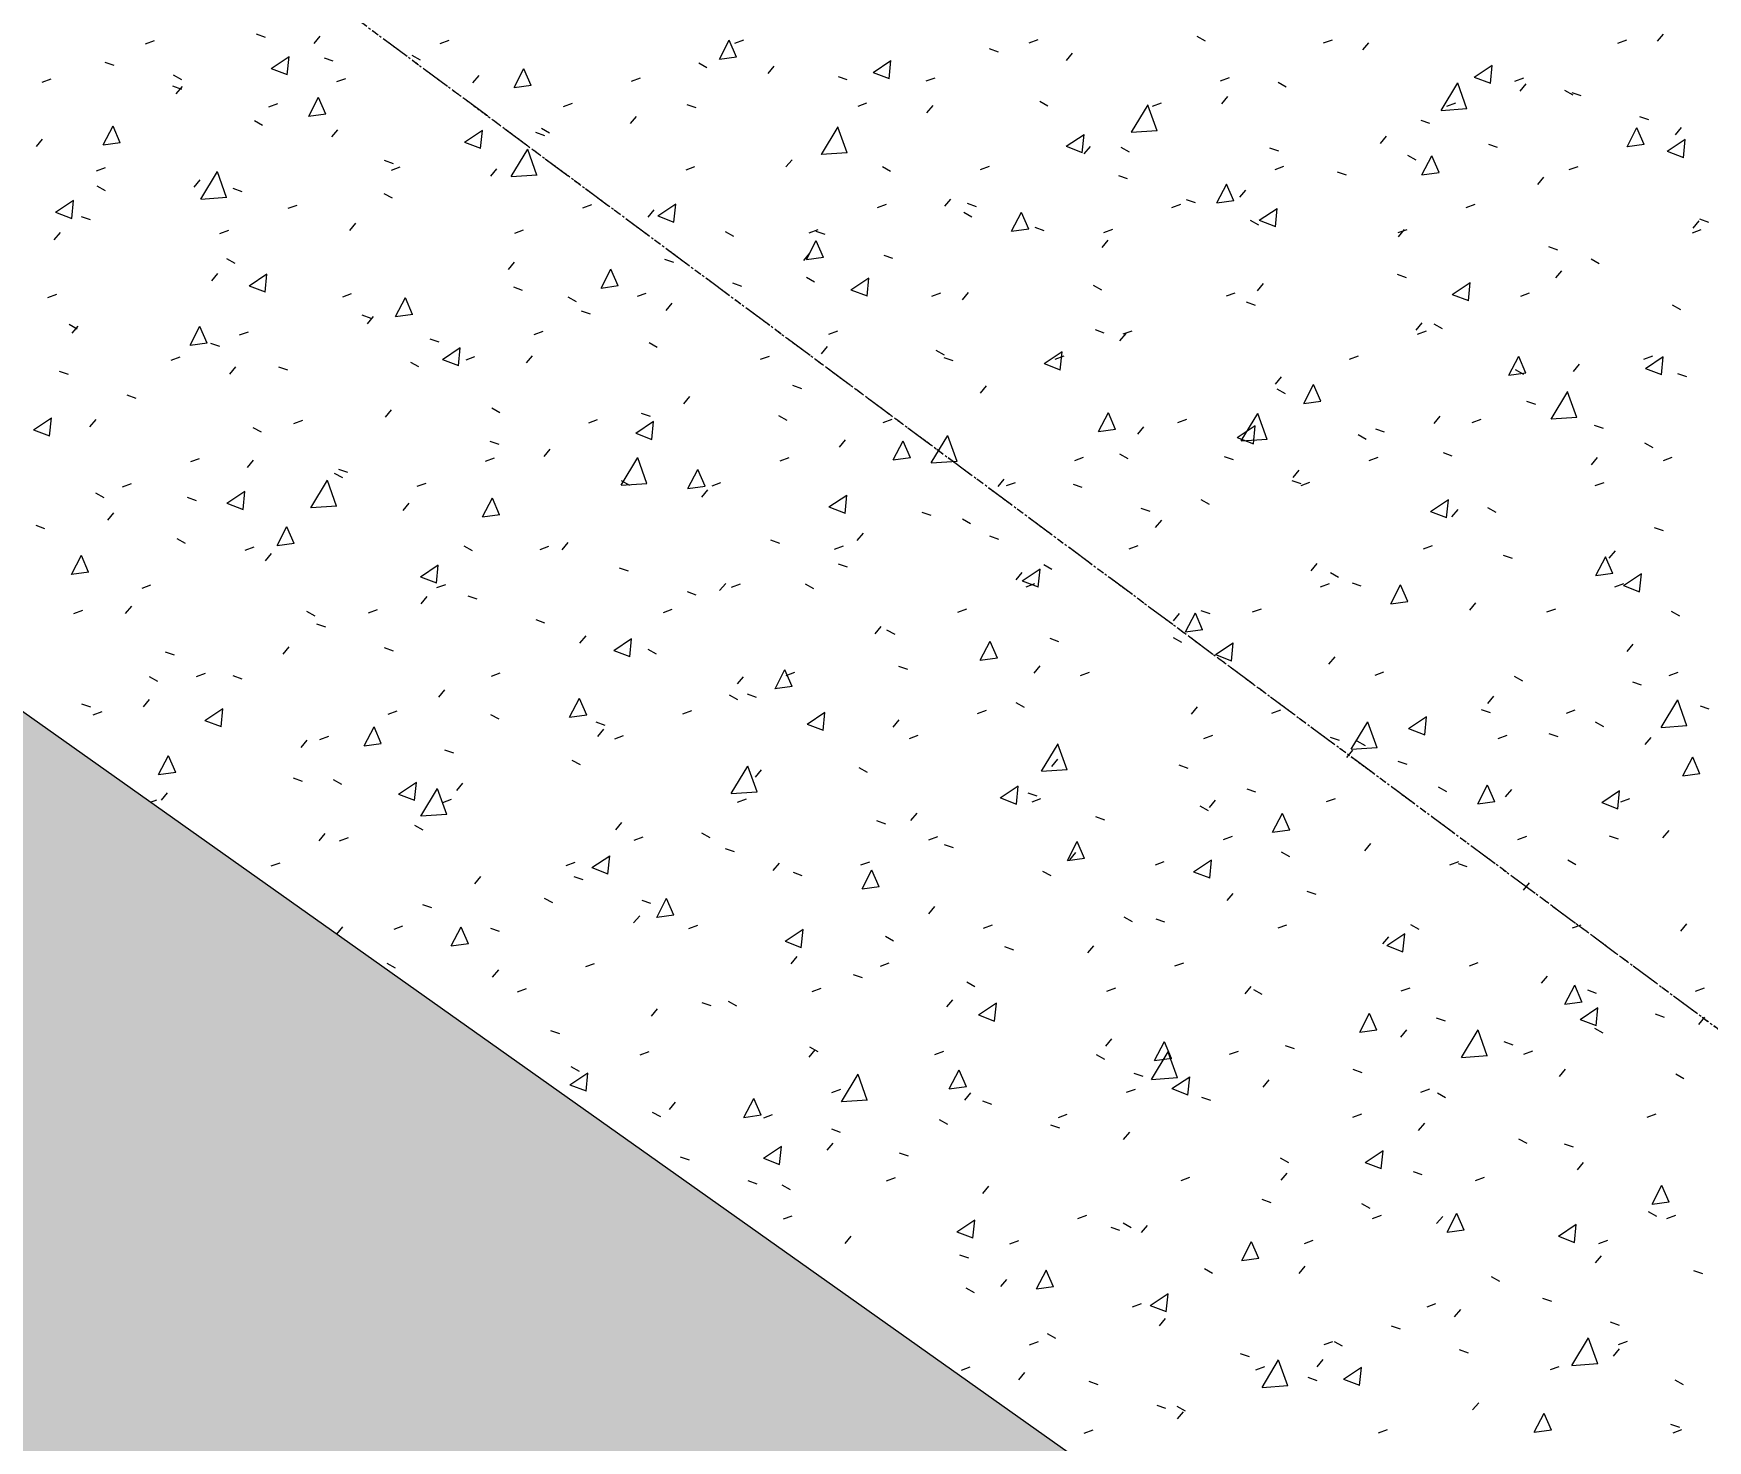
# Model space of a CAD drawing. Header units: centimetres. Extents: x -4512 to 25286, y -2765 to 13485.
# Drawn here: x 21200 to 21274.1, y 10781.6 to 10843.9 of the extents above; entities that cross this region are included whole.
import ezdxf

# ---------------------------------------------------------------- set-up
doc = ezdxf.new("R2010")
doc.units = ezdxf.units.CM
for name, pattern in [('Grundgrenze', [0.9, 0.4, -0.1, 0.1, -0.1, 0.1, -0.1]), ('Rasterlinie', [2.2225, 1.27, -0.3175, 0.3175, -0.3175]), ('Verdeckt 0_5', [0.10584, 0.05292, -0.05292])]:
    doc.linetypes.add(name, pattern=pattern)
for name, color, linetype, lineweight in [('A-ANNO-DIMS', 7, 'Continuous', 5), ('A-ANNO-DIMS-50', 7, 'Continuous', 5), ('A-FLOR', 7, 'Continuous', 9), ('A-FLOR-PATT', 7, 'Continuous', 9), ('S-GRID', 7, 'Continuous', 5)]:
    doc.layers.add(name, color=color, linetype=linetype, lineweight=lineweight)
doc.layers.add('A-DETL', color=251, linetype='Continuous', lineweight=9, true_color=0x4f4f4f)
doc.layers.add('C-PROP-LINE', color=96, linetype='Grundgrenze', lineweight=25, true_color=0x008000)
doc.styles.add('Arial Unicode MS_3', font='ARIALUNI.ttf', dxfattribs={"width": 0.8, "height": 9})
doc.dimstyles.new('M_1_100', dxfattribs={"dimscale": 30.48, "dimtxt": 9.052604, "dimasz": 0.098425, "dimexe": 0.246063, "dimexo": 0.0625, "dimgap": 0.032808, "dimtad": 1, "dimdec": 1, "dimrnd": 0.5, "dimdsep": 46, "dimtxsty": 'Arial Unicode MS_3', "dimblk1": 'OBLIQUE', "dimblk2": 'OBLIQUE', "dimsah": 1, "dimcen": 0.09, "dimazin": 0, "dimtfac": 1, "dimtdec": 4, "dimtix": 1, "dimtmove": 0, "dimatfit": 3, "dimfxl": 0.246063, "dimfxlon": 1, "dimtvp": 1, "dimtolj": 1, "dimtzin": 0, "dimlwd": 13, "dimlwe": 13, "dimarcsym": 2})

# ---------------------------------------------------------------- blocks, each defined once
blk = doc.blocks.new('FP_53-DD - FOK AF 300')
at = {"layer": 'A-FLOR-PATT', "color": 8, "lineweight": 5, "true_color": 0x787878}
for p, q in [((34533.221, 10843.861), (34533.617, 10843.721)), ((34535.784, 10843.439), (34536.053, 10843.762)), ((34574.892, 10843.762), (34575.257, 10843.556)), ((34595.299, 10843.537), (34595.568, 10843.859)), ((34528.312, 10843.42), (34528.707, 10843.566)), ((34533.883, 10842.337), (34534.678, 10842.868)), ((34540.113, 10842.924), (34540.478, 10842.718)), ((34541.369, 10843.442), (34541.764, 10843.589)), ((34553.742, 10842.746), (34554.179, 10843.591)), ((34554.498, 10842.841), (34554.177, 10843.581)), ((34554.421, 10843.457), (34554.815, 10843.603)), ((34565.694, 10843.212), (34566.09, 10843.072)), ((34567.466, 10843.464), (34567.861, 10843.61)), ((34569.116, 10842.687), (34569.384, 10843.008)), ((34580.506, 10843.463), (34580.9, 10843.608)), ((34582.241, 10843.153), (34582.51, 10843.474)), ((34593.54, 10843.454), (34593.934, 10843.599)), ((34526.514, 10842.617), (34526.91, 10842.478)), ((34533.883, 10842.338), (34534.596, 10842.065)), ((34534.597, 10842.054), (34534.678, 10842.857)), ((34536.224, 10842.804), (34536.62, 10842.665)), ((34544.644, 10841.484), (34545.082, 10842.329)), ((34545.4, 10841.579), (34545.08, 10842.319)), ((34552.821, 10842.584), (34553.187, 10842.378)), ((34553.742, 10842.747), (34554.5, 10842.852)), ((34555.899, 10842.11), (34556.168, 10842.432)), ((34560.544, 10842.16), (34561.338, 10842.69)), ((34560.544, 10842.161), (34561.257, 10841.888)), ((34561.257, 10841.876), (34561.339, 10842.679)), ((34587.181, 10841.951), (34587.974, 10842.479)), ((34587.893, 10841.666), (34587.975, 10842.468)), ((34523.738, 10841.725), (34524.133, 10841.871)), ((34529.517, 10841.562), (34529.913, 10841.423)), ((34529.537, 10842.055), (34529.903, 10841.849)), ((34529.679, 10841.211), (34529.948, 10841.534)), ((34536.798, 10841.75), (34537.193, 10841.896)), ((34542.823, 10841.701), (34543.092, 10842.024)), ((34544.644, 10841.486), (34545.402, 10841.591)), ((34549.851, 10841.768), (34550.246, 10841.914)), ((34558.994, 10841.979), (34559.39, 10841.839)), ((34562.899, 10841.778), (34563.294, 10841.924)), ((34575.942, 10841.78), (34576.336, 10841.926)), ((34578.489, 10841.731), (34578.854, 10841.525)), ((34585.714, 10840.476), (34586.452, 10841.696)), ((34586.854, 10840.543), (34586.449, 10841.683)), ((34587.181, 10841.951), (34587.893, 10841.677)), ((34588.978, 10841.774), (34589.372, 10841.92)), ((34589.208, 10841.328), (34589.477, 10841.649)), ((34533.776, 10840.631), (34534.171, 10840.777)), ((34535.544, 10840.218), (34535.981, 10841.064)), ((34536.3, 10840.313), (34535.979, 10841.053)), ((34546.831, 10840.651), (34547.226, 10840.797)), ((34552.293, 10840.744), (34552.689, 10840.604)), ((34559.88, 10840.663), (34560.275, 10840.809)), ((34562.933, 10840.367), (34563.202, 10840.688)), ((34567.927, 10840.881), (34568.293, 10840.675)), ((34571.988, 10839.507), (34572.726, 10840.727)), ((34573.129, 10839.575), (34572.723, 10840.714)), ((34572.924, 10840.667), (34573.318, 10840.813)), ((34576, 10840.764), (34576.269, 10841.085)), ((34585.962, 10840.663), (34586.356, 10840.809)), ((34591.181, 10841.369), (34591.546, 10841.162)), ((34591.5, 10841.271), (34591.895, 10841.131)), ((34533.139, 10840.03), (34533.504, 10839.824)), ((34535.543, 10840.22), (34536.302, 10840.325)), ((34549.798, 10839.889), (34550.067, 10840.211)), ((34584.806, 10840.047), (34585.202, 10839.907)), ((34585.714, 10840.477), (34586.857, 10840.557)), ((34594.497, 10840.208), (34594.893, 10840.068)), ((34523.487, 10838.879), (34523.756, 10839.201)), ((34526.44, 10838.948), (34526.878, 10839.794)), ((34527.196, 10839.044), (34526.876, 10839.784)), ((34536.572, 10839.3), (34536.841, 10839.622)), ((34542.446, 10839.071), (34543.241, 10839.601)), ((34543.159, 10838.787), (34543.241, 10839.59)), ((34545.59, 10839.507), (34545.986, 10839.367)), ((34545.851, 10839.694), (34546.216, 10839.488)), ((34558.255, 10838.528), (34558.994, 10839.75)), ((34559.396, 10838.597), (34558.991, 10839.737)), ((34569.1, 10838.885), (34569.894, 10839.414)), ((34569.813, 10838.6), (34569.894, 10839.403)), ((34571.987, 10839.508), (34573.132, 10839.589)), ((34583.03, 10839.014), (34583.298, 10839.336)), ((34593.948, 10838.869), (34594.385, 10839.712)), ((34594.703, 10838.962), (34594.382, 10839.702)), ((34595.73, 10838.666), (34596.523, 10839.194)), ((34596.088, 10839.399), (34596.357, 10839.72)), ((34596.442, 10838.381), (34596.524, 10839.183)), ((34526.44, 10838.949), (34527.198, 10839.055)), ((34542.446, 10839.071), (34543.159, 10838.799)), ((34544.515, 10837.541), (34545.255, 10838.763)), ((34545.657, 10837.611), (34545.252, 10838.75)), ((34558.254, 10838.53), (34559.399, 10838.612)), ((34569.1, 10838.885), (34569.813, 10838.612)), ((34569.904, 10838.548), (34570.173, 10838.87)), ((34571.525, 10838.851), (34571.89, 10838.645)), ((34578.111, 10838.821), (34578.507, 10838.68)), ((34584.221, 10838.493), (34584.586, 10838.287)), ((34584.864, 10837.624), (34585.3, 10838.468)), ((34585.618, 10837.718), (34585.298, 10838.458)), ((34587.804, 10838.985), (34588.2, 10838.845)), ((34593.948, 10838.87), (34594.705, 10838.974)), ((34595.73, 10838.666), (34596.442, 10838.392)), ((34526.15, 10837.806), (34526.545, 10837.952)), ((34530.769, 10836.545), (34531.509, 10837.768)), ((34531.911, 10836.615), (34531.506, 10837.755)), ((34538.886, 10838.268), (34539.282, 10838.128)), ((34539.209, 10837.831), (34539.604, 10837.977)), ((34543.611, 10837.562), (34543.88, 10837.884)), ((34552.262, 10837.848), (34552.657, 10837.994)), ((34556.687, 10837.971), (34556.956, 10838.293)), ((34560.961, 10837.997), (34561.326, 10837.791)), ((34565.31, 10837.857), (34565.704, 10838.003)), ((34578.352, 10837.859), (34578.746, 10838.004)), ((34581.11, 10837.759), (34581.506, 10837.619)), ((34584.863, 10837.626), (34585.62, 10837.73)), ((34591.387, 10837.852), (34591.781, 10837.997)), ((34526.163, 10837.133), (34526.528, 10836.928)), ((34530.467, 10837.072), (34530.736, 10837.394)), ((34532.179, 10837.026), (34532.576, 10836.887)), ((34544.515, 10837.542), (34545.66, 10837.625)), ((34571.414, 10837.592), (34571.81, 10837.452)), ((34575.776, 10836.375), (34576.212, 10837.219)), ((34576.531, 10836.469), (34576.21, 10837.209)), ((34576.789, 10836.626), (34577.058, 10836.947)), ((34589.997, 10837.19), (34590.266, 10837.511)), ((34524.335, 10835.965), (34525.131, 10836.496)), ((34525.049, 10835.682), (34525.131, 10836.485)), ((34530.768, 10836.546), (34531.914, 10836.63)), ((34534.637, 10836.138), (34535.032, 10836.285)), ((34538.878, 10836.802), (34539.244, 10836.597)), ((34547.693, 10836.158), (34548.088, 10836.304)), ((34551.007, 10835.803), (34551.802, 10836.332)), ((34551.72, 10835.519), (34551.802, 10836.321)), ((34560.743, 10836.171), (34561.137, 10836.317)), ((34563.722, 10836.228), (34563.99, 10836.55)), ((34564.716, 10836.361), (34565.112, 10836.221)), ((34573.787, 10836.175), (34574.181, 10836.321)), ((34574.414, 10836.531), (34574.81, 10836.391)), ((34575.775, 10836.377), (34576.533, 10836.481)), ((34586.825, 10836.172), (34587.219, 10836.317)), ((34524.335, 10835.965), (34525.049, 10835.694)), ((34525.471, 10835.782), (34525.868, 10835.643)), ((34537.361, 10835.161), (34537.63, 10835.483)), ((34550.587, 10835.75), (34550.856, 10836.072)), ((34551.007, 10835.803), (34551.72, 10835.53)), ((34564.56, 10835.968), (34564.925, 10835.762)), ((34566.685, 10835.122), (34567.122, 10835.967)), ((34567.44, 10835.217), (34567.119, 10835.957)), ((34577.259, 10835.615), (34577.624, 10835.409)), ((34577.654, 10835.607), (34578.448, 10836.136)), ((34577.654, 10835.607), (34578.367, 10835.334)), ((34578.367, 10835.323), (34578.448, 10836.125)), ((34596.878, 10835.262), (34597.146, 10835.583)), ((34597.157, 10835.669), (34597.553, 10835.529)), ((34524.275, 10834.739), (34524.544, 10835.062)), ((34531.615, 10835.019), (34532.01, 10835.165)), ((34544.672, 10835.041), (34545.067, 10835.187)), ((34553.992, 10835.11), (34554.358, 10834.905)), ((34557.723, 10835.056), (34558.118, 10835.201)), ((34558.016, 10835.128), (34558.412, 10834.988)), ((34566.684, 10835.124), (34567.442, 10835.229)), ((34567.716, 10835.301), (34568.112, 10835.161)), ((34570.694, 10834.41), (34570.962, 10834.732)), ((34570.769, 10835.062), (34571.163, 10835.208)), ((34583.808, 10835.061), (34584.203, 10835.206)), ((34583.819, 10834.877), (34584.088, 10835.198)), ((34596.842, 10835.052), (34597.236, 10835.197)), ((34557.476, 10833.834), (34557.745, 10834.155)), ((34557.591, 10833.866), (34558.028, 10834.71)), ((34557.591, 10833.867), (34558.349, 10833.972)), ((34558.347, 10833.96), (34558.026, 10834.7)), ((34561.017, 10834.069), (34561.413, 10833.929)), ((34590.465, 10834.446), (34590.861, 10834.306)), ((34531.256, 10832.933), (34531.525, 10833.256)), ((34531.904, 10833.908), (34532.27, 10833.702)), ((34532.902, 10832.704), (34533.697, 10833.235)), ((34544.4, 10833.424), (34544.669, 10833.746)), ((34548.494, 10832.605), (34548.931, 10833.45)), ((34549.25, 10832.7), (34548.929, 10833.44)), ((34551.314, 10833.892), (34551.71, 10833.752)), ((34590.787, 10833.053), (34591.056, 10833.374)), ((34592.354, 10833.898), (34592.719, 10833.692)), ((34532.902, 10832.704), (34533.616, 10832.432)), ((34533.616, 10832.421), (34533.697, 10833.223)), ((34544.611, 10832.654), (34545.007, 10832.515)), ((34548.494, 10832.606), (34549.252, 10832.712)), ((34554.316, 10832.834), (34554.712, 10832.695)), ((34557.592, 10833.083), (34557.958, 10832.877)), ((34559.567, 10832.532), (34560.361, 10833.062)), ((34559.567, 10832.532), (34560.28, 10832.26)), ((34560.28, 10832.248), (34560.361, 10833.05)), ((34570.295, 10832.735), (34570.661, 10832.529)), ((34577.579, 10832.488), (34577.847, 10832.81)), ((34583.771, 10833.221), (34584.167, 10833.081)), ((34586.207, 10832.328), (34587.001, 10832.856)), ((34586.92, 10832.043), (34587.001, 10832.845)), ((34523.989, 10832.193), (34524.384, 10832.339)), ((34537.05, 10832.22), (34537.445, 10832.366)), ((34539.394, 10831.34), (34539.832, 10832.185)), ((34540.15, 10831.435), (34539.829, 10832.175)), ((34547.022, 10832.222), (34547.388, 10832.016)), ((34550.105, 10832.24), (34550.5, 10832.386)), ((34551.376, 10831.612), (34551.645, 10831.934)), ((34563.154, 10832.252), (34563.549, 10832.397)), ((34564.511, 10832.091), (34564.78, 10832.413)), ((34576.198, 10832.255), (34576.592, 10832.401)), ((34577.076, 10831.994), (34577.471, 10831.854)), ((34586.207, 10832.328), (34586.92, 10832.054)), ((34589.235, 10832.251), (34589.629, 10832.397)), ((34595.95, 10831.866), (34596.316, 10831.66)), ((34524.928, 10831.011), (34525.294, 10830.806)), ((34537.906, 10831.414), (34538.302, 10831.275)), ((34538.15, 10831.023), (34538.419, 10831.345)), ((34539.394, 10831.341), (34540.152, 10831.447)), ((34547.613, 10831.598), (34548.009, 10831.458)), ((34584.609, 10830.74), (34584.878, 10831.061)), ((34585.395, 10831.023), (34585.76, 10830.817)), ((34525.064, 10830.601), (34525.333, 10830.924)), ((34530.291, 10830.071), (34530.729, 10830.916)), ((34531.048, 10830.166), (34530.727, 10830.906)), ((34532.478, 10830.527), (34532.873, 10830.674)), ((34540.909, 10830.359), (34541.305, 10830.219)), ((34545.535, 10830.55), (34545.93, 10830.696)), ((34558.587, 10830.565), (34558.981, 10830.71)), ((34570.378, 10830.765), (34570.774, 10830.625)), ((34571.484, 10830.273), (34571.752, 10830.595)), ((34571.632, 10830.572), (34572.027, 10830.717)), ((34584.672, 10830.571), (34585.066, 10830.716)), ((34529.455, 10829.408), (34529.85, 10829.554)), ((34530.291, 10830.072), (34531.05, 10830.178)), ((34531.199, 10830.172), (34531.596, 10830.033)), ((34541.467, 10829.441), (34542.262, 10829.971)), ((34542.181, 10829.157), (34542.262, 10829.959)), ((34542.514, 10829.432), (34542.909, 10829.578)), ((34545.189, 10829.287), (34545.458, 10829.609)), ((34550.623, 10830.196), (34550.989, 10829.99)), ((34555.567, 10829.449), (34555.962, 10829.595)), ((34558.266, 10829.696), (34558.535, 10830.018)), ((34563.33, 10829.852), (34563.695, 10829.646)), ((34563.68, 10829.533), (34564.076, 10829.393)), ((34568.125, 10829.26), (34568.919, 10829.789)), ((34568.614, 10829.458), (34569.009, 10829.604)), ((34568.838, 10828.975), (34568.919, 10829.777)), ((34581.656, 10829.459), (34582.05, 10829.604)), ((34588.713, 10828.745), (34589.15, 10829.589)), ((34589.468, 10828.839), (34589.147, 10829.578)), ((34594.691, 10829.452), (34595.085, 10829.597)), ((34594.759, 10829.046), (34595.552, 10829.574)), ((34595.472, 10828.761), (34595.552, 10829.563)), ((34524.491, 10828.928), (34524.887, 10828.788)), ((34532.045, 10828.796), (34532.314, 10829.118)), ((34534.203, 10829.117), (34534.599, 10828.978)), ((34540.05, 10829.33), (34540.416, 10829.125)), ((34541.467, 10829.441), (34542.181, 10829.169)), ((34568.125, 10829.26), (34568.838, 10828.987)), ((34588.713, 10828.747), (34589.47, 10828.851)), ((34588.992, 10828.993), (34589.357, 10828.786)), ((34591.578, 10828.917), (34591.846, 10829.238)), ((34594.759, 10829.046), (34595.472, 10828.773)), ((34596.184, 10828.825), (34596.58, 10828.685)), ((34556.979, 10828.299), (34557.375, 10828.16)), ((34565.301, 10827.954), (34565.57, 10828.276)), ((34578.369, 10828.352), (34578.638, 10828.673)), ((34578.433, 10828.146), (34578.798, 10827.94)), ((34579.626, 10827.497), (34580.063, 10828.341)), ((34580.381, 10827.591), (34580.06, 10828.331)), ((34527.495, 10827.874), (34527.892, 10827.735)), ((34543.652, 10827.306), (34544.018, 10827.1)), ((34552.166, 10827.475), (34552.435, 10827.797)), ((34579.626, 10827.499), (34580.383, 10827.603)), ((34589.492, 10827.602), (34589.888, 10827.462)), ((34590.582, 10826.804), (34591.32, 10828.024)), ((34591.723, 10826.872), (34591.317, 10828.011)), ((34523.355, 10826.333), (34524.151, 10826.864)), ((34524.069, 10826.05), (34524.151, 10826.852)), ((34525.854, 10826.464), (34526.123, 10826.786)), ((34534.891, 10826.611), (34535.286, 10826.757)), ((34538.94, 10826.886), (34539.209, 10827.208)), ((34547.948, 10826.633), (34548.343, 10826.779)), ((34550.03, 10826.175), (34550.825, 10826.705)), ((34550.277, 10827.063), (34550.673, 10826.924)), ((34550.744, 10825.892), (34550.825, 10826.694)), ((34556.362, 10826.967), (34556.728, 10826.761)), ((34560.999, 10826.647), (34561.394, 10826.792)), ((34570.536, 10826.246), (34570.973, 10827.09)), ((34571.292, 10826.34), (34570.97, 10827.08)), ((34574.044, 10826.653), (34574.439, 10826.798)), ((34576.857, 10825.836), (34577.595, 10827.056)), ((34577.998, 10825.904), (34577.592, 10827.043)), ((34585.4, 10826.604), (34585.669, 10826.926)), ((34587.084, 10826.651), (34587.478, 10826.797)), ((34590.582, 10826.806), (34591.726, 10826.886)), ((34523.355, 10826.333), (34524.069, 10826.061)), ((34533.077, 10826.436), (34533.443, 10826.231)), ((34543.573, 10825.825), (34543.969, 10825.685)), ((34550.03, 10826.175), (34550.744, 10825.903)), ((34559.057, 10825.56), (34559.325, 10825.882)), ((34561.443, 10824.99), (34561.88, 10825.834)), ((34562.199, 10825.084), (34561.878, 10825.824)), ((34563.124, 10824.859), (34563.863, 10826.079)), ((34564.266, 10824.928), (34563.86, 10826.067)), ((34570.536, 10826.247), (34571.293, 10826.352)), ((34572.274, 10826.138), (34572.543, 10826.459)), ((34576.682, 10825.985), (34577.476, 10826.514)), ((34576.682, 10825.985), (34577.395, 10825.712)), ((34576.856, 10825.837), (34578.001, 10825.919)), ((34577.395, 10825.701), (34577.476, 10826.502)), ((34582.031, 10826.117), (34582.397, 10825.911)), ((34582.797, 10826.376), (34583.193, 10826.236)), ((34592.49, 10826.54), (34592.886, 10826.4)), ((34543.378, 10824.942), (34543.773, 10825.088)), ((34545.979, 10825.15), (34546.248, 10825.472)), ((34549.385, 10823.873), (34550.124, 10825.094)), ((34550.527, 10823.942), (34550.121, 10825.081)), ((34556.431, 10824.959), (34556.826, 10825.105)), ((34561.443, 10824.991), (34562.201, 10825.096)), ((34569.479, 10824.969), (34569.873, 10825.114)), ((34571.47, 10825.266), (34571.835, 10825.06)), ((34576.102, 10825.149), (34576.498, 10825.009)), ((34582.52, 10824.97), (34582.915, 10825.115)), ((34585.797, 10825.316), (34586.193, 10825.176)), ((34592.369, 10824.782), (34592.637, 10825.103)), ((34594.725, 10825.756), (34595.09, 10825.549)), ((34595.556, 10824.964), (34595.95, 10825.109)), ((34530.319, 10824.917), (34530.714, 10825.063)), ((34532.835, 10824.659), (34533.104, 10824.981)), ((34536.68, 10824.413), (34537.045, 10824.208)), ((34536.867, 10824.584), (34537.264, 10824.445)), ((34552.347, 10823.73), (34552.784, 10824.574)), ((34553.103, 10823.825), (34552.782, 10824.564)), ((34563.124, 10824.86), (34564.269, 10824.942)), ((34579.16, 10824.217), (34579.429, 10824.538)), ((34527.296, 10823.797), (34527.691, 10823.944)), ((34531.924, 10823.074), (34532.719, 10823.605)), ((34532.638, 10822.791), (34532.719, 10823.594)), ((34535.64, 10822.877), (34536.379, 10824.099)), ((34536.782, 10822.948), (34536.376, 10824.086)), ((34540.357, 10823.824), (34540.752, 10823.97)), ((34549.385, 10823.874), (34550.53, 10823.956)), ((34549.393, 10824.079), (34549.759, 10823.873)), ((34552.347, 10823.731), (34553.105, 10823.837)), ((34552.957, 10823.34), (34553.226, 10823.661)), ((34553.412, 10823.843), (34553.806, 10823.989)), ((34566.092, 10823.819), (34566.361, 10824.14)), ((34566.461, 10823.855), (34566.855, 10824)), ((34569.404, 10823.919), (34569.8, 10823.779)), ((34579.101, 10824.089), (34579.497, 10823.949)), ((34579.504, 10823.858), (34579.898, 10824.004)), ((34592.541, 10823.854), (34592.935, 10823.999)), ((34526.101, 10823.54), (34526.467, 10823.335)), ((34530.16, 10823.341), (34530.557, 10823.202)), ((34531.924, 10823.075), (34532.638, 10822.803)), ((34535.639, 10822.879), (34536.785, 10822.962)), ((34539.73, 10822.75), (34539.999, 10823.072)), ((34543.248, 10822.466), (34543.685, 10823.311)), ((34544.004, 10822.561), (34543.683, 10823.301)), ((34558.593, 10822.908), (34559.387, 10823.437)), ((34558.593, 10822.908), (34559.306, 10822.636)), ((34559.306, 10822.624), (34559.387, 10823.426)), ((34572.405, 10822.86), (34572.801, 10822.72)), ((34575.069, 10823.238), (34575.434, 10823.032)), ((34585.237, 10822.709), (34586.031, 10823.237)), ((34585.95, 10822.424), (34586.031, 10823.226)), ((34587.766, 10822.882), (34588.131, 10822.676)), ((34526.644, 10822.328), (34526.913, 10822.65)), ((34543.247, 10822.467), (34544.006, 10822.573)), ((34562.705, 10822.686), (34563.101, 10822.547)), ((34564.505, 10822.384), (34564.87, 10822.178)), ((34573.065, 10822.002), (34573.334, 10822.324)), ((34585.237, 10822.709), (34585.95, 10822.436)), ((34586.192, 10822.47), (34586.46, 10822.791)), ((34523.451, 10822.096), (34523.848, 10821.957)), ((34529.705, 10821.519), (34530.071, 10821.313)), ((34534.145, 10821.198), (34534.583, 10822.043)), ((34534.902, 10821.293), (34534.581, 10822.033)), ((34556.004, 10821.452), (34556.4, 10821.312)), ((34559.848, 10821.425), (34560.116, 10821.746)), ((34565.706, 10821.629), (34566.102, 10821.489)), ((34595.153, 10822.005), (34595.549, 10821.865)), ((34525.04, 10819.925), (34525.478, 10820.771)), ((34525.797, 10820.022), (34525.475, 10820.761)), ((34532.733, 10821.002), (34533.128, 10821.148)), ((34533.626, 10820.523), (34533.895, 10820.845)), ((34534.145, 10821.199), (34534.904, 10821.305)), ((34542.422, 10821.189), (34542.788, 10820.983)), ((34545.792, 10821.026), (34546.187, 10821.172)), ((34546.77, 10821.015), (34547.039, 10821.336)), ((34558.845, 10821.043), (34559.239, 10821.188)), ((34571.892, 10821.051), (34572.286, 10821.197)), ((34584.933, 10821.052), (34585.327, 10821.197)), ((34588.46, 10820.781), (34588.856, 10820.641)), ((34592.566, 10819.87), (34593.002, 10820.713)), ((34593.321, 10819.964), (34593, 10820.703)), ((34593.161, 10820.648), (34593.429, 10820.969)), ((34525.04, 10819.927), (34525.799, 10820.033)), ((34540.491, 10819.814), (34541.286, 10820.344)), ((34541.205, 10819.531), (34541.287, 10820.333)), ((34549.301, 10820.215), (34549.697, 10820.076)), ((34559.006, 10820.395), (34559.402, 10820.255)), ((34566.884, 10819.684), (34567.152, 10820.005)), ((34567.153, 10819.638), (34567.947, 10820.167)), ((34567.867, 10819.355), (34567.948, 10820.156)), ((34568.105, 10820.357), (34568.47, 10820.152)), ((34579.952, 10820.082), (34580.22, 10820.403)), ((34580.805, 10820.006), (34581.171, 10819.8)), ((34592.566, 10819.872), (34593.323, 10819.976)), ((34593.791, 10819.43), (34594.584, 10819.958)), ((34594.504, 10819.145), (34594.585, 10819.947)), ((34528.161, 10819.308), (34528.556, 10819.454)), ((34540.491, 10819.814), (34541.205, 10819.542)), ((34541.221, 10819.335), (34541.616, 10819.481)), ((34552.304, 10819.159), (34552.7, 10819.02)), ((34553.748, 10819.205), (34554.017, 10819.526)), ((34554.277, 10819.355), (34554.671, 10819.501)), ((34557.538, 10819.499), (34557.903, 10819.294)), ((34567.153, 10819.639), (34567.867, 10819.366)), ((34567.326, 10819.367), (34567.72, 10819.512)), ((34580.369, 10819.371), (34580.764, 10819.516)), ((34581.765, 10819.555), (34582.161, 10819.415)), ((34583.48, 10818.624), (34583.916, 10819.467)), ((34584.235, 10818.718), (34583.914, 10819.457)), ((34593.407, 10819.367), (34593.801, 10819.512)), ((34593.791, 10819.43), (34594.504, 10819.157)), ((34527.435, 10818.192), (34527.704, 10818.514)), ((34540.521, 10818.615), (34540.79, 10818.937)), ((34542.597, 10818.976), (34542.993, 10818.837)), ((34564.307, 10818.253), (34564.702, 10818.398)), ((34577.352, 10818.258), (34577.747, 10818.404)), ((34583.48, 10818.625), (34584.237, 10818.729)), ((34586.984, 10818.336), (34587.252, 10818.657)), ((34590.392, 10818.257), (34590.786, 10818.402)), ((34525.138, 10818.188), (34525.533, 10818.334)), ((34535.449, 10818.296), (34535.815, 10818.091)), ((34535.891, 10817.735), (34536.287, 10817.596)), ((34538.2, 10818.217), (34538.595, 10818.363)), ((34545.6, 10817.921), (34545.997, 10817.782)), ((34551.257, 10818.239), (34551.651, 10818.385)), ((34573.857, 10817.868), (34574.126, 10818.19)), ((34574.391, 10817.373), (34574.827, 10818.216)), ((34575.146, 10817.467), (34574.825, 10818.206)), ((34575.069, 10818.326), (34575.465, 10818.186)), ((34595.902, 10818.291), (34596.268, 10818.085)), ((34547.562, 10816.88), (34547.831, 10817.202)), ((34549.057, 10816.552), (34549.852, 10817.082)), ((34549.771, 10816.269), (34549.852, 10817.07)), ((34560.639, 10817.29), (34560.908, 10817.612)), ((34561.139, 10817.474), (34561.505, 10817.269)), ((34565.298, 10816.118), (34565.735, 10816.962)), ((34566.054, 10816.213), (34565.732, 10816.952)), ((34568.371, 10817.096), (34568.767, 10816.956)), ((34573.843, 10817.127), (34574.208, 10816.921)), ((34574.39, 10817.374), (34575.148, 10817.479)), ((34529.183, 10816.491), (34529.58, 10816.352)), ((34534.417, 10816.388), (34534.686, 10816.71)), ((34538.895, 10816.681), (34539.291, 10816.542)), ((34549.057, 10816.552), (34549.771, 10816.28)), ((34550.569, 10816.612), (34550.935, 10816.407)), ((34565.298, 10816.12), (34566.056, 10816.224)), ((34575.712, 10816.367), (34576.506, 10816.896)), ((34575.712, 10816.367), (34576.426, 10816.094)), ((34576.426, 10816.083), (34576.506, 10816.884)), ((34580.744, 10815.949), (34581.013, 10816.27)), ((34593.953, 10816.514), (34594.221, 10816.835)), ((34530.576, 10815.394), (34530.971, 10815.54)), ((34532.188, 10815.438), (34532.584, 10815.299)), ((34543.636, 10815.421), (34544.031, 10815.567)), ((34556.203, 10814.859), (34556.639, 10815.703)), ((34556.959, 10814.954), (34556.637, 10815.693)), ((34556.691, 10815.44), (34557.086, 10815.585)), ((34561.671, 10815.863), (34562.067, 10815.723)), ((34567.676, 10815.55), (34567.944, 10815.872)), ((34569.74, 10815.451), (34570.134, 10815.596)), ((34582.783, 10815.454), (34583.177, 10815.599)), ((34595.82, 10815.449), (34596.214, 10815.594)), ((34528.474, 10815.401), (34528.84, 10815.196)), ((34541.313, 10814.48), (34541.582, 10814.802)), ((34554.54, 10815.07), (34554.809, 10815.392)), ((34556.202, 10814.861), (34556.96, 10814.966)), ((34588.944, 10815.418), (34589.309, 10815.212)), ((34594.184, 10815.165), (34594.579, 10815.025)), ((34525.479, 10814.193), (34525.876, 10814.055)), ((34528.226, 10814.057), (34528.495, 10814.38)), ((34530.949, 10813.449), (34531.744, 10813.98)), ((34531.663, 10813.166), (34531.745, 10813.968)), ((34547.104, 10813.596), (34547.541, 10814.44)), ((34547.86, 10813.691), (34547.539, 10814.43)), ((34554.171, 10814.589), (34554.537, 10814.383)), ((34554.97, 10814.628), (34555.366, 10814.488)), ((34566.878, 10814.246), (34567.244, 10814.04)), ((34574.65, 10813.735), (34574.918, 10814.056)), ((34587.777, 10814.203), (34588.045, 10814.524)), ((34595.458, 10813.143), (34596.195, 10814.361)), ((34596.598, 10813.21), (34596.192, 10814.348)), ((34597.183, 10814.104), (34597.578, 10813.964)), ((34526.003, 10813.7), (34526.398, 10813.846)), ((34530.949, 10813.449), (34531.663, 10813.178)), ((34539.066, 10813.729), (34539.461, 10813.876)), ((34543.598, 10813.723), (34543.964, 10813.518)), ((34547.104, 10813.598), (34547.862, 10813.703)), ((34548.266, 10813.39), (34548.663, 10813.251)), ((34552.123, 10813.751), (34552.517, 10813.897)), ((34557.622, 10813.288), (34558.416, 10813.817)), ((34557.622, 10813.288), (34558.335, 10813.016)), ((34558.335, 10813.004), (34558.416, 10813.806)), ((34561.432, 10813.157), (34561.7, 10813.478)), ((34565.174, 10813.766), (34565.568, 10813.911)), ((34578.219, 10813.772), (34578.613, 10813.917)), ((34581.733, 10812.176), (34582.471, 10813.395)), ((34582.874, 10812.244), (34582.467, 10813.382)), ((34584.27, 10813.094), (34585.064, 10813.622)), ((34584.983, 10812.809), (34585.064, 10813.61)), ((34587.49, 10813.94), (34587.886, 10813.801)), ((34591.258, 10813.77), (34591.652, 10813.916)), ((34592.542, 10813.389), (34592.908, 10813.183)), ((34595.458, 10813.144), (34596.601, 10813.224)), ((34535.209, 10812.254), (34535.478, 10812.576)), ((34536.044, 10812.611), (34536.439, 10812.757)), ((34538.003, 10812.329), (34538.44, 10813.173)), ((34538.759, 10812.425), (34538.438, 10813.163)), ((34548.354, 10812.746), (34548.623, 10813.068)), ((34549.102, 10812.635), (34549.497, 10812.781)), ((34562.155, 10812.651), (34562.549, 10812.797)), ((34575.202, 10812.66), (34575.596, 10812.805)), ((34580.795, 10812.714), (34581.191, 10812.574)), ((34581.984, 10812.543), (34582.349, 10812.337)), ((34584.27, 10813.094), (34584.983, 10812.821)), ((34588.243, 10812.66), (34588.637, 10812.805)), ((34590.49, 10812.88), (34590.886, 10812.74)), ((34594.746, 10812.382), (34595.015, 10812.703)), ((34528.898, 10811.058), (34529.336, 10811.903)), ((34529.655, 10811.154), (34529.333, 10811.892)), ((34538.002, 10812.331), (34538.761, 10812.436)), ((34541.562, 10812.151), (34541.958, 10812.011)), ((34568.001, 10811.199), (34568.739, 10812.419)), ((34568.469, 10811.417), (34568.737, 10811.738)), ((34569.143, 10811.268), (34568.736, 10812.406)), ((34581.537, 10811.816), (34581.806, 10812.137)), ((34581.733, 10812.177), (34582.877, 10812.258)), ((34596.422, 10811), (34596.858, 10811.842)), ((34597.177, 10811.093), (34596.856, 10811.832)), ((34528.898, 10811.059), (34529.657, 10811.165)), ((34547.202, 10811.7), (34547.567, 10811.495)), ((34554.263, 10810.214), (34555.002, 10811.434)), ((34555.405, 10810.284), (34554.998, 10811.422)), ((34555.333, 10810.937), (34555.601, 10811.259)), ((34559.912, 10811.362), (34560.278, 10811.157)), ((34568.001, 10811.201), (34569.146, 10811.282)), ((34574.098, 10811.485), (34574.494, 10811.345)), ((34583.795, 10811.655), (34584.191, 10811.515)), ((34596.422, 10811.001), (34597.179, 10811.105)), ((34529.019, 10809.924), (34529.288, 10810.246)), ((34534.855, 10810.909), (34535.252, 10810.77)), ((34536.626, 10810.831), (34536.992, 10810.626)), ((34539.519, 10810.192), (34540.314, 10810.722)), ((34540.233, 10809.909), (34540.314, 10810.711)), ((34540.518, 10809.22), (34541.257, 10810.441)), ((34541.661, 10809.29), (34541.254, 10810.428)), ((34542.106, 10810.347), (34542.374, 10810.669)), ((34554.263, 10810.215), (34555.408, 10810.298)), ((34566.184, 10810.021), (34566.979, 10810.55)), ((34566.898, 10809.738), (34566.979, 10810.539)), ((34567.399, 10810.253), (34567.796, 10810.114)), ((34577.099, 10810.427), (34577.495, 10810.287)), ((34585.583, 10810.515), (34585.949, 10810.309)), ((34587.337, 10809.754), (34587.772, 10810.597)), ((34588.092, 10809.848), (34587.77, 10810.587)), ((34588.57, 10810.07), (34588.838, 10810.391)), ((34592.826, 10809.818), (34593.619, 10810.346)), ((34593.539, 10809.534), (34593.62, 10810.335)), ((34528.536, 10809.83), (34528.814, 10809.933)), ((34539.519, 10810.192), (34540.233, 10809.921)), ((34541.482, 10809.816), (34541.876, 10809.962)), ((34554.538, 10809.838), (34554.933, 10809.983)), ((34566.185, 10810.021), (34566.898, 10809.749)), ((34567.589, 10809.851), (34567.983, 10809.997)), ((34575.022, 10809.665), (34575.387, 10809.459)), ((34575.443, 10809.603), (34575.711, 10809.924)), ((34580.633, 10809.857), (34581.028, 10810.002)), ((34587.336, 10809.756), (34588.094, 10809.86)), ((34592.826, 10809.818), (34593.539, 10809.545)), ((34593.672, 10809.855), (34594.066, 10810)), ((34540.23, 10808.81), (34540.596, 10808.605)), ((34540.518, 10809.221), (34541.663, 10809.304)), ((34549.147, 10808.613), (34549.416, 10808.935)), ((34560.699, 10809.02), (34561.095, 10808.88)), ((34562.225, 10809.024), (34562.493, 10809.346)), ((34570.401, 10809.196), (34570.797, 10809.057)), ((34578.248, 10808.504), (34578.684, 10809.347)), ((34579.003, 10808.598), (34578.682, 10809.337)), ((34536.002, 10808.121), (34536.271, 10808.443)), ((34536.911, 10808.125), (34537.305, 10808.271)), ((34549.969, 10808.149), (34550.364, 10808.295)), ((34552.944, 10808.477), (34553.31, 10808.271)), ((34563.022, 10808.165), (34563.417, 10808.311)), ((34569.156, 10807.25), (34569.593, 10808.094)), ((34569.912, 10807.345), (34569.59, 10808.084)), ((34576.069, 10808.174), (34576.463, 10808.32)), ((34578.248, 10808.506), (34579.005, 10808.61)), ((34589.11, 10808.175), (34589.504, 10808.32)), ((34593.155, 10808.348), (34593.551, 10808.209)), ((34595.54, 10808.25), (34595.808, 10808.571)), ((34548.087, 10806.933), (34548.882, 10807.462)), ((34548.801, 10806.65), (34548.882, 10807.451)), ((34553.997, 10807.784), (34554.394, 10807.645)), ((34563.702, 10807.964), (34564.098, 10807.824)), ((34569.156, 10807.252), (34569.914, 10807.357)), ((34569.262, 10807.285), (34569.53, 10807.606)), ((34574.746, 10806.753), (34575.54, 10807.282)), ((34578.622, 10807.638), (34578.988, 10807.433)), ((34582.331, 10807.684), (34582.599, 10808.005)), ((34591.32, 10807.283), (34591.686, 10807.077)), ((34533.889, 10807.006), (34534.284, 10807.152)), ((34542.899, 10806.214), (34543.167, 10806.536)), ((34546.949, 10807.032), (34547.344, 10807.178)), ((34547.294, 10806.546), (34547.69, 10806.407)), ((34548.087, 10806.933), (34548.801, 10806.661)), ((34556.126, 10806.805), (34556.395, 10807.126)), ((34557, 10806.729), (34557.397, 10806.589)), ((34560.003, 10807.051), (34560.398, 10807.196)), ((34560.062, 10805.992), (34560.498, 10806.836)), ((34560.817, 10806.087), (34560.496, 10806.826)), ((34568.058, 10806.784), (34568.424, 10806.579)), ((34573.052, 10807.062), (34573.446, 10807.207)), ((34574.746, 10806.753), (34575.459, 10806.481)), ((34575.46, 10806.469), (34575.54, 10807.27)), ((34586.095, 10807.064), (34586.489, 10807.21)), ((34586.461, 10807.123), (34586.857, 10806.983)), ((34560.061, 10805.994), (34560.819, 10806.099)), ((34576.237, 10805.471), (34576.505, 10805.792)), ((34579.766, 10805.896), (34580.162, 10805.756)), ((34589.364, 10805.939), (34589.632, 10806.26)), ((34540.588, 10805.306), (34540.985, 10805.167)), ((34545.975, 10805.588), (34546.34, 10805.383)), ((34550.297, 10805.492), (34550.694, 10805.353)), ((34550.964, 10804.73), (34551.401, 10805.574)), ((34551.72, 10804.825), (34551.398, 10805.564)), ((34563.019, 10804.893), (34563.287, 10805.214)), ((34536.795, 10803.989), (34537.064, 10804.311)), ((34539.328, 10804.213), (34539.722, 10804.359)), ((34541.863, 10803.464), (34542.3, 10804.308)), ((34549.941, 10804.481), (34550.209, 10804.803)), ((34550.964, 10804.732), (34551.722, 10804.837)), ((34552.386, 10804.236), (34552.78, 10804.382)), ((34565.438, 10804.252), (34565.833, 10804.398)), ((34571.66, 10804.759), (34572.025, 10804.554)), ((34573.068, 10804.666), (34573.464, 10804.527)), ((34578.485, 10804.26), (34578.879, 10804.406)), ((34584.361, 10804.409), (34584.726, 10804.203)), ((34591.525, 10804.261), (34591.919, 10804.406)), ((34596.335, 10804.119), (34596.603, 10804.44)), ((34541.863, 10803.466), (34542.621, 10803.572)), ((34542.619, 10803.56), (34542.298, 10804.298)), ((34543.593, 10804.252), (34543.99, 10804.113)), ((34556.654, 10803.672), (34557.448, 10804.201)), ((34556.654, 10803.672), (34557.367, 10803.4)), ((34557.368, 10803.388), (34557.448, 10804.19)), ((34561.092, 10803.901), (34561.458, 10803.696)), ((34583.125, 10803.553), (34583.394, 10803.874)), ((34583.306, 10803.483), (34584.099, 10804.011)), ((34584.019, 10803.199), (34584.1, 10804)), ((34556.92, 10802.673), (34557.189, 10802.995)), ((34566.369, 10803.434), (34566.765, 10803.295)), ((34570.056, 10803.154), (34570.325, 10803.475)), ((34583.306, 10803.483), (34584.019, 10803.21)), ((34539.003, 10802.697), (34539.369, 10802.492)), ((34543.692, 10802.083), (34543.961, 10802.404)), ((34547.817, 10802.547), (34548.211, 10802.693)), ((34559.668, 10802.2), (34560.065, 10802.061)), ((34560.871, 10802.566), (34561.266, 10802.712)), ((34573.92, 10802.577), (34574.314, 10802.723)), ((34586.963, 10802.581), (34587.357, 10802.726)), ((34590.159, 10801.809), (34590.427, 10802.13)), ((34544.796, 10801.43), (34545.191, 10801.576)), ((34557.852, 10801.451), (34558.247, 10801.597)), ((34564.695, 10801.878), (34565.061, 10801.673)), ((34570.902, 10801.464), (34571.297, 10801.61)), ((34577.032, 10801.34), (34577.3, 10801.661)), ((34577.4, 10801.532), (34577.765, 10801.326)), ((34583.947, 10801.47), (34584.341, 10801.615)), ((34591.197, 10800.888), (34591.632, 10801.731)), ((34591.951, 10800.982), (34591.63, 10801.721)), ((34592.189, 10801.513), (34592.585, 10801.373)), ((34596.986, 10801.467), (34597.38, 10801.612)), ((34550.735, 10800.35), (34551.003, 10800.672)), ((34552.966, 10800.964), (34553.363, 10800.825)), ((34554.125, 10801.016), (34554.491, 10800.811)), ((34563.813, 10800.762), (34564.081, 10801.083)), ((34565.219, 10800.408), (34566.013, 10800.937)), ((34565.933, 10800.125), (34566.013, 10800.926)), ((34591.196, 10800.89), (34591.953, 10800.994)), ((34591.864, 10800.211), (34592.657, 10800.738)), ((34592.578, 10799.926), (34592.658, 10800.727)), ((34565.219, 10800.409), (34565.933, 10800.137)), ((34582.109, 10799.64), (34582.544, 10800.482)), ((34582.864, 10799.734), (34582.542, 10800.472)), ((34585.494, 10800.287), (34585.89, 10800.147)), ((34591.864, 10800.211), (34592.578, 10799.938)), ((34595.189, 10800.453), (34595.585, 10800.313)), ((34597.13, 10799.99), (34597.398, 10800.31)), ((34546.262, 10799.725), (34546.659, 10799.586)), ((34570.851, 10799.024), (34571.119, 10799.345)), ((34573.018, 10798.387), (34573.453, 10799.23)), ((34573.773, 10798.481), (34573.451, 10799.22)), ((34582.108, 10799.641), (34582.866, 10799.746)), ((34583.92, 10799.423), (34584.189, 10799.744)), ((34586.617, 10798.525), (34587.354, 10799.743)), ((34587.758, 10798.593), (34587.35, 10799.73)), ((34588.495, 10799.228), (34588.891, 10799.089)), ((34592.503, 10799.825), (34592.868, 10799.62)), ((34550.234, 10798.636), (34550.629, 10798.782)), ((34557.715, 10798.543), (34557.983, 10798.864)), ((34557.728, 10798.994), (34558.094, 10798.789)), ((34563.288, 10798.654), (34563.683, 10798.8)), ((34570.437, 10798.653), (34570.802, 10798.447)), ((34572.886, 10797.55), (34573.623, 10798.769)), ((34573.017, 10798.388), (34573.775, 10798.493)), ((34574.027, 10797.619), (34573.62, 10798.756)), ((34576.337, 10798.665), (34576.731, 10798.81)), ((34578.798, 10799.059), (34579.194, 10798.919)), ((34586.616, 10798.526), (34587.76, 10798.607)), ((34589.379, 10798.668), (34589.773, 10798.813)), ((34547.12, 10797.318), (34547.914, 10797.847)), ((34547.156, 10798.128), (34547.522, 10797.923)), ((34547.834, 10797.035), (34547.915, 10797.836)), ((34559.148, 10796.565), (34559.886, 10797.785)), ((34560.29, 10796.635), (34559.883, 10797.772)), ((34563.924, 10797.13), (34564.36, 10797.973)), ((34564.679, 10797.225), (34564.357, 10797.963)), ((34572.1, 10797.829), (34572.496, 10797.689)), ((34572.886, 10797.551), (34574.03, 10797.633)), ((34573.783, 10797.143), (34574.576, 10797.672)), ((34574.496, 10796.86), (34574.577, 10797.66)), ((34581.799, 10798.001), (34582.196, 10797.862)), ((34590.954, 10797.679), (34591.222, 10798)), ((34596.103, 10797.799), (34596.468, 10797.593)), ((34547.12, 10797.318), (34547.834, 10797.046)), ((34558.721, 10796.968), (34559.116, 10797.114)), ((34563.923, 10797.131), (34564.681, 10797.236)), ((34564.608, 10796.632), (34564.876, 10796.953)), ((34571.772, 10796.982), (34572.166, 10797.127)), ((34573.783, 10797.143), (34574.496, 10796.871)), ((34577.827, 10797.211), (34578.095, 10797.532)), ((34584.816, 10796.987), (34585.211, 10797.132)), ((34585.544, 10796.952), (34585.91, 10796.746)), ((34551.53, 10796.22), (34551.798, 10796.541)), ((34554.827, 10795.869), (34555.263, 10796.712)), ((34555.583, 10795.964), (34555.261, 10796.702)), ((34559.148, 10796.567), (34560.293, 10796.649)), ((34565.401, 10796.596), (34565.797, 10796.457)), ((34575.102, 10796.772), (34575.499, 10796.633)), ((34550.76, 10796.108), (34551.126, 10795.903)), ((34554.826, 10795.87), (34555.585, 10795.976)), ((34555.702, 10795.853), (34556.096, 10795.998)), ((34563.472, 10795.771), (34563.838, 10795.566)), ((34568.404, 10795.54), (34568.8, 10795.401)), ((34568.754, 10795.868), (34569.148, 10796.014)), ((34581.8, 10795.876), (34582.194, 10796.021)), ((34584.716, 10795.294), (34584.984, 10795.615)), ((34594.841, 10795.876), (34595.235, 10796.021)), ((34558.51, 10794.413), (34558.778, 10794.735)), ((34558.699, 10795.361), (34559.096, 10795.222)), ((34571.646, 10794.894), (34571.915, 10795.215)), ((34589.145, 10794.926), (34589.51, 10794.721)), ((34591.163, 10794.7), (34591.559, 10794.56)), ((34551.997, 10794.124), (34552.393, 10793.985)), ((34555.689, 10794.06), (34556.483, 10794.589)), ((34555.689, 10794.06), (34556.403, 10793.788)), ((34556.403, 10793.777), (34556.483, 10794.578)), ((34561.703, 10794.307), (34562.1, 10794.167)), ((34578.583, 10794.076), (34578.949, 10793.87)), ((34582.345, 10793.876), (34583.138, 10794.404)), ((34583.058, 10793.592), (34583.138, 10794.393)), ((34561.139, 10793.058), (34561.534, 10793.203)), ((34574.189, 10793.07), (34574.584, 10793.216)), ((34578.623, 10793.082), (34578.891, 10793.403)), ((34582.345, 10793.876), (34583.058, 10793.604)), ((34584.468, 10793.474), (34584.864, 10793.334)), ((34587.234, 10793.076), (34587.628, 10793.221)), ((34591.75, 10793.551), (34592.018, 10793.871)), ((34555.001, 10793.071), (34555.398, 10792.931)), ((34556.505, 10792.887), (34556.871, 10792.682)), ((34565.404, 10792.503), (34565.672, 10792.824)), ((34595.059, 10792.027), (34595.495, 10792.869)), ((34595.814, 10792.121), (34595.492, 10792.859)), ((34577.772, 10792.245), (34578.168, 10792.106)), ((34582.185, 10792.051), (34582.551, 10791.846)), ((34595.059, 10792.029), (34595.816, 10792.133)), ((34556.572, 10791.371), (34556.966, 10791.516)), ((34564.256, 10790.8), (34565.05, 10791.328)), ((34564.97, 10790.517), (34565.05, 10791.317)), ((34569.624, 10791.387), (34570.018, 10791.532)), ((34571.073, 10791.014), (34571.47, 10790.875)), ((34571.621, 10791.197), (34571.987, 10790.992)), ((34572.443, 10790.766), (34572.711, 10791.087)), ((34582.671, 10791.395), (34583.065, 10791.54)), ((34585.512, 10791.166), (34585.78, 10791.487)), ((34585.972, 10790.779), (34586.408, 10791.622)), ((34586.727, 10790.873), (34586.405, 10791.611)), ((34590.906, 10790.607), (34591.699, 10791.135)), ((34591.619, 10790.323), (34591.699, 10791.123)), ((34594.884, 10791.697), (34595.25, 10791.492)), ((34595.711, 10791.395), (34596.105, 10791.54)), ((34559.306, 10790.284), (34559.574, 10790.606)), ((34564.256, 10790.8), (34564.97, 10790.528)), ((34566.606, 10790.273), (34567, 10790.419)), ((34576.882, 10789.527), (34577.318, 10790.37)), ((34577.637, 10789.622), (34577.315, 10790.36)), ((34579.654, 10790.283), (34580.048, 10790.428)), ((34585.972, 10790.781), (34586.729, 10790.885)), ((34590.906, 10790.607), (34591.619, 10790.335)), ((34592.696, 10790.285), (34593.09, 10790.431)), ((34564.373, 10789.781), (34564.77, 10789.642)), ((34576.882, 10789.529), (34577.639, 10789.634)), ((34592.547, 10789.423), (34592.815, 10789.744)), ((34567.789, 10788.271), (34568.224, 10789.114)), ((34568.544, 10788.366), (34568.222, 10789.104)), ((34575.224, 10789.174), (34575.59, 10788.969)), ((34579.419, 10788.954), (34579.687, 10789.275)), ((34587.926, 10788.825), (34588.292, 10788.619)), ((34596.893, 10789.093), (34597.289, 10788.953)), ((34564.656, 10788.316), (34565.022, 10788.111)), ((34566.2, 10788.374), (34566.468, 10788.696)), ((34567.788, 10788.273), (34568.546, 10788.378)), ((34572.822, 10787.538), (34573.616, 10788.066)), ((34573.536, 10787.254), (34573.616, 10788.055)), ((34572.043, 10787.477), (34572.437, 10787.622)), ((34572.822, 10787.538), (34573.536, 10787.266)), ((34585.089, 10787.484), (34585.483, 10787.63)), ((34586.309, 10787.038), (34586.577, 10787.359)), ((34590.199, 10787.868), (34590.596, 10787.729)), ((34573.239, 10786.638), (34573.508, 10786.959)), ((34583.504, 10786.641), (34583.9, 10786.502)), ((34593.201, 10786.811), (34593.597, 10786.671)), ((34567.477, 10785.793), (34567.871, 10785.938)), ((34568.26, 10786.295), (34568.626, 10786.089)), ((34580.525, 10785.803), (34580.92, 10785.948)), ((34580.966, 10785.95), (34581.332, 10785.744)), ((34591.508, 10784.884), (34592.244, 10786.102)), ((34592.648, 10784.952), (34592.241, 10786.089)), ((34593.568, 10785.806), (34593.962, 10785.951)), ((34576.807, 10785.412), (34577.203, 10785.273)), ((34577.778, 10783.91), (34578.514, 10785.128)), ((34578.919, 10783.979), (34578.511, 10785.115)), ((34580.216, 10784.827), (34580.484, 10785.148)), ((34586.506, 10785.584), (34586.902, 10785.445)), ((34593.344, 10785.296), (34593.612, 10785.617)), ((34564.459, 10784.679), (34564.853, 10784.824)), ((34566.997, 10784.247), (34567.265, 10784.568)), ((34577.509, 10784.691), (34577.903, 10784.837)), ((34579.81, 10784.356), (34580.206, 10784.217)), ((34581.387, 10784.274), (34582.18, 10784.801)), ((34582.101, 10783.99), (34582.18, 10784.79)), ((34590.553, 10784.696), (34590.947, 10784.841)), ((34591.508, 10784.886), (34592.651, 10784.967)), ((34570.108, 10784.181), (34570.505, 10784.041)), ((34577.777, 10783.911), (34578.922, 10783.993)), ((34581.387, 10784.274), (34582.1, 10784.002)), ((34596.071, 10784.246), (34596.437, 10784.04)), ((34573.112, 10783.126), (34573.508, 10782.986)), ((34574.004, 10783.072), (34574.37, 10782.867)), ((34574.037, 10782.511), (34574.305, 10782.832)), ((34587.107, 10782.912), (34587.375, 10783.233)), ((34589.839, 10781.923), (34590.274, 10782.765)), ((34590.594, 10782.017), (34590.272, 10782.755)), ((34595.871, 10782.285), (34596.267, 10782.146)), ((34569.897, 10781.884), (34570.291, 10782.03)), ((34582.944, 10781.894), (34583.339, 10782.039)), ((34589.839, 10781.925), (34590.596, 10782.029)), ((34595.986, 10781.896), (34596.38, 10782.041))]:
    blk.add_line(p, q, dxfattribs=at)
blk = doc.blocks.new('Family - ___-3356438-DD - FOK AF 300')
at = {"layer": 'C-PROP-LINE', "color": 1, "true_color": 0xff0000}
blk.add_arc((31751.085, 12946.577), 4399.161, 307.081801, 334.045003, dxfattribs=at)
blk = doc.blocks.new('Family - ___-4252337-DD - FOK AF 300')
at = {"layer": 'C-PROP-LINE', "color": 5, "lineweight": 35, "true_color": 0x0000ff}
blk.add_arc((31751.085, 12946.577), 4399.161, 307.081801, 334.045003, dxfattribs=at)
blk = doc.blocks.new('DIMBLOCK27-DD - FOK AF 300')
at = {"layer": 'A-ANNO-DIMS-50', "lineweight": 13}
for p, q in [((23387.219, 12863.386), (23381.196, 12867.855)), ((23387.219, 12863.386), (23386.908, 12865.485)), ((21152.443, 9850.934), (23387.219, 12863.386)), ((23387.219, 12863.386), (23387.53, 12861.288)), ((23387.219, 12863.386), (23393.243, 12858.918)), ((21152.443, 9850.934), (21146.419, 9855.402)), ((21152.443, 9850.934), (21152.132, 9853.032)), ((21152.443, 9850.934), (21152.754, 9848.835)), ((21152.443, 9850.934), (21158.466, 9846.465))]:
    blk.add_line(p, q, dxfattribs=at)
at = {"layer": 'A-ANNO-DIMS-50', "color": 0, "lineweight": 13, "insert": (22252.254, 11354.753), "char_height": 9, "width": 29.77301, "attachment_point": 1, "rotation": 53.43027, "line_spacing_factor": 1.117605, "style": 'Arial Unicode MS_3'}
blk.add_mtext('3.751', dxfattribs=at)
blk = doc.blocks.new('_Oblique')
at = {"color": 0, "linetype": 'ByBlock', "lineweight": -2}
blk.add_line((-0.5, -0.5), (0.5, 0.5), dxfattribs=at)

msp = doc.modelspace()

# ---------------------------------------------------------------- hatches: boundary and pattern name
at = {"layer": 'A-FLOR-PATT', "lineweight": 5, "true_color": 0x787878}
h = msp.add_hatch(dxfattribs=at)
h.set_pattern_fill('FP_74', color=8, style=0, pattern_type=2)
h.set_pattern_definition([(49.995, (-13322.491, -2.773), (9.108655, -0.7931445), [0.95235, -10.476]), (355.021, (-13322.491, -2.773), (-1.762063, 9.5469552), [0.76194, -8.381]), (100.457, (-13321.732, -2.839), (7.3462337, 8.7537103), [0.80905, -8.9]), (46.18, (-13322.491, -0.235), (13.5532168, -2.0972163), [1.429, -15.714]), (96.639, (-13321.362, -0.41), (11.869547, 12.3692217), [1.214, -13.35]), (351.206, (-13322.491, -0.235), (11.869499, 12.3687654), [1.143, -12.572]), (21.007, (-13321.221, -0.869), (7.579996, -5.1082171), [0.9525, -10.477]), (326.025, (-13321.221, -0.869), (3.0900133, 9.205806), [0.76174, -8.379]), (71.445, (-13320.59, -1.295), (10.6705441, 4.0974665), [0.8092, -8.901]), (37.499, (-13322.491, -2.773), (0.15481626, 4.22535453), [0.41907, -7.861, 0.41907, -8.089, -8.413]), (37.499, (-13322.491, -2.773), (0.15481626, 4.22535453), [-16.788, 0.41907, -7.994]), (7.515, (-13322.491, -2.773), (3.3407282, 5.0079345), [0.41909, -4.432, 0.41909, -7.671, -3.207]), (7.515, (-13322.491, -2.773), (3.3407282, 5.0079345), [-12.941, 0.41909, -2.788]), (327.525, (-13325.3227, -2.774), (6.77933804, -0.28453437), [0.41896, -2.755, 0.41896, -9.484, -13.14]), (327.525, (-13325.3227, -2.774), (6.77933804, -0.28453437), [-13.077, 0.41896, -12.721]), (317.523, (-13326.593, -2.775), (7.4061831, 1.2726588), [0.41892, -3.707, 0.41892, -6.157, -9.331]), (317.523, (-13326.593, -2.775), (7.4061831, 1.2726588), [-10.702, 0.41892, -8.912])])
h.paths.add_polyline_path([(21044.357, 10622.898), (21046.781, 10623.59), (20986.761, 10668.115), (20986.002, 10666.189), (21044.046, 10623.128)])
h.paths.add_polyline_path([(21050.295, 10624.593), (21334.389, 10705.71), (21340.498, 10713.945), (21091.986, 10890.028), (21075.204, 10867.405), (21067.555, 10873.079), (21053.675, 10837.867), (21060.866, 10832.532), (21041.034, 10805.798), (21038.578, 10799.568), (21062.263, 10831.496), (21153.547, 10763.777), (21050.904, 10625.414)])

# ---------------------------------------------------------------- linework, layer by layer
at = {"layer": 'A-DETL', "color": 7, "linetype": 'Verdeckt 0_5', "lineweight": 5}
msp.add_line((20779.043, 11167.422), (21360.51, 10736.062), dxfattribs=at)
at = {"layer": 'A-FLOR', "color": 254, "lineweight": 5, "true_color": 0xcfcfcf}
msp.add_line((21091.986, 10890.028), (21340.498, 10713.945), dxfattribs=at)
at = {"layer": 'S-GRID', "linetype": 'Rasterlinie'}
msp.add_line((20076.702, 11688.451), (21669.8, 10506.618), dxfattribs=at)

# ---------------------------------------------------------------- block references
at = {"layer": 'A-FLOR', "color": 254, "lineweight": 5, "true_color": 0xcfcfcf}
msp.add_blockref('FP_53-DD - FOK AF 300', (-13323.377, 0), dxfattribs=at)
at = {"layer": 'C-PROP-LINE', "color": 5, "lineweight": 35, "true_color": 0x0000ff}
msp.add_blockref('Family - ___-4252337-DD - FOK AF 300', (-13323.377, 0), dxfattribs=at)
at = {"layer": 'C-PROP-LINE', "color": 1, "true_color": 0xff0000}
msp.add_blockref('Family - ___-3356438-DD - FOK AF 300', (-13323.377, 0), dxfattribs=at)

# ---------------------------------------------------------------- dimensions: what is measured, and where the dimension line sits
at = {"layer": 'A-ANNO-DIMS', "lineweight": 13}
dim = msp.add_linear_dim(base=(23387.219, 12863.386), p1=(21146.419, 9855.402), p2=(23381.196, 12867.855), angle=53.43027, dimstyle='M_1_100', override={"dimpost": '<>', "dimfxl": 3750.879752}, dxfattribs=at)
dim.commit()
dim.dimension.update_dxf_attribs({"geometry": 'DIMBLOCK27-DD - FOK AF 300', "text_midpoint": (22265.335, 11360.496)})

doc.saveas('drawing.dxf')
